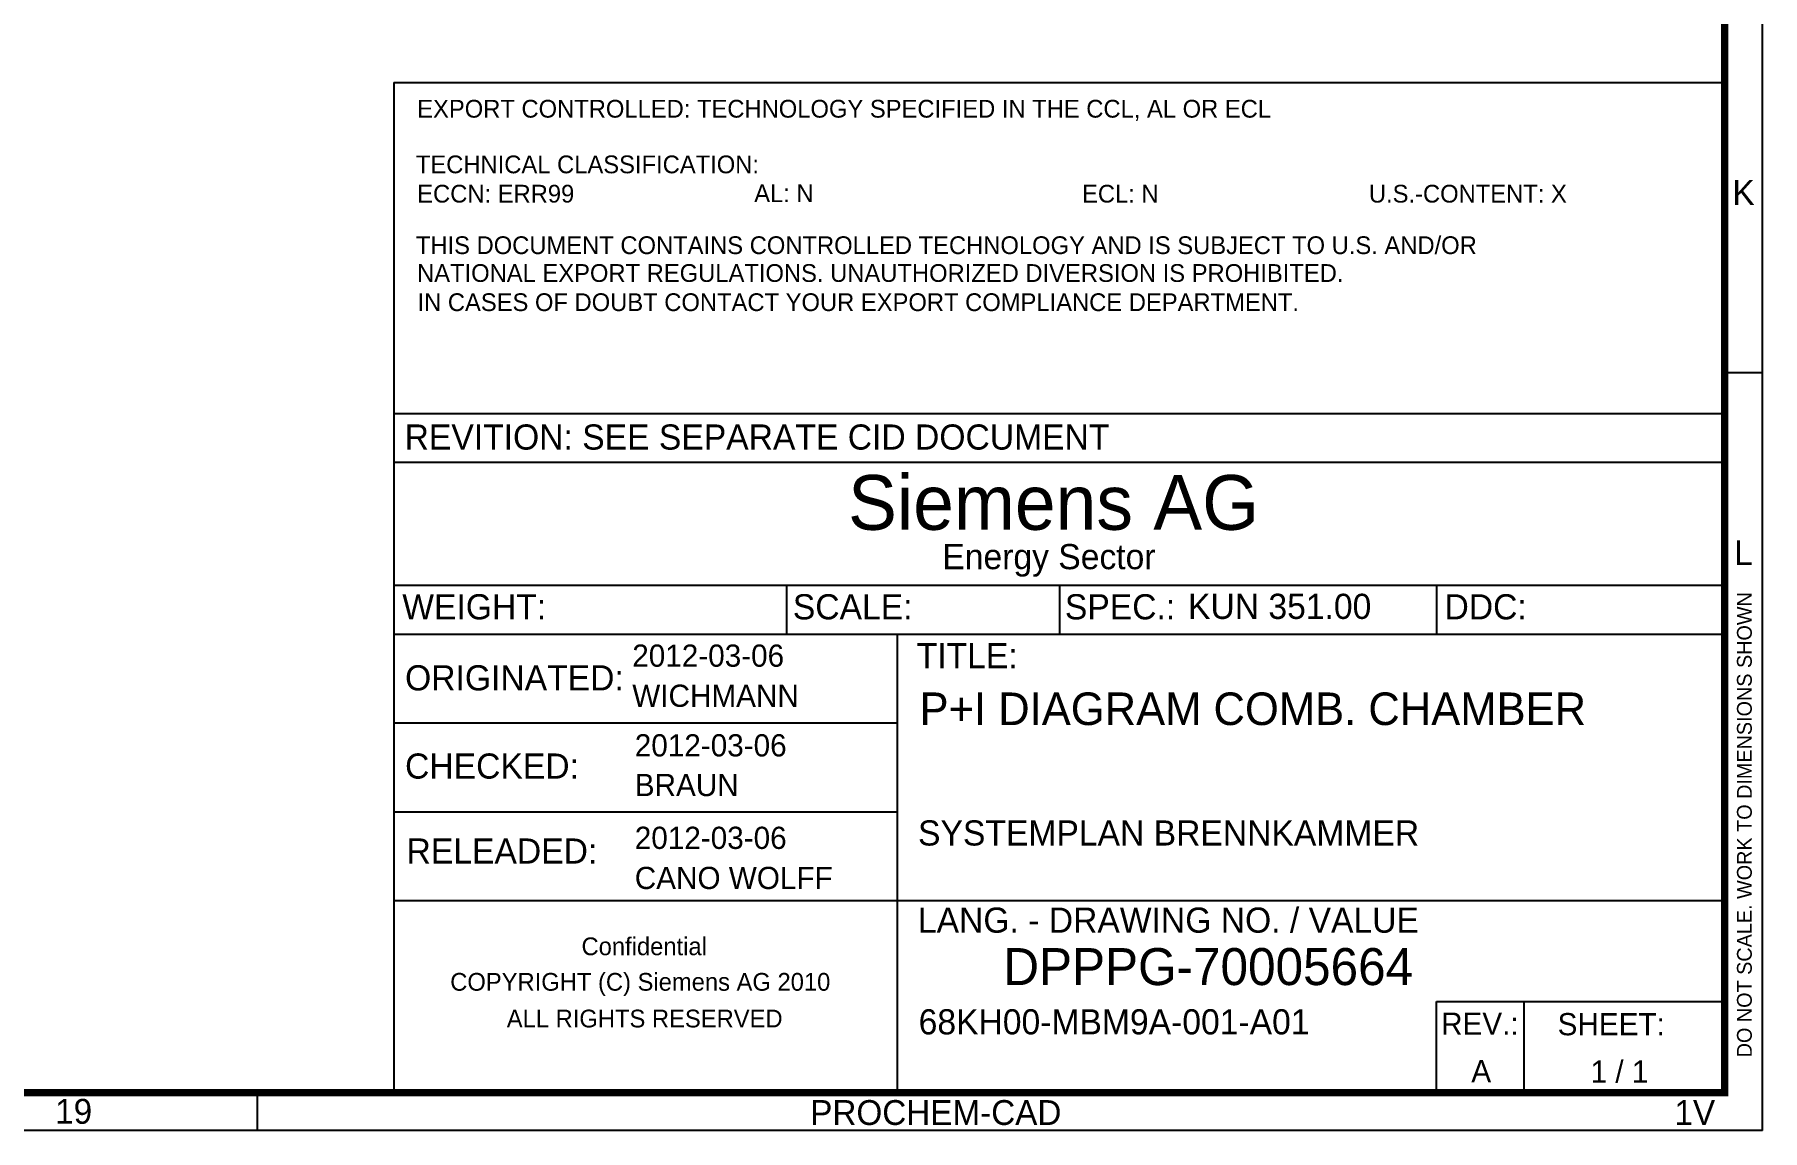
# Model space of a CAD drawing. Header units: millimetres. Extents: x 0 to 600, y 0 to 297.
# Drawn here: x 483.3 to 600, y 0 to 74 of the extents above; entities that cross this region are included whole.
import ezdxf

# ---------------------------------------------------------------- set-up
doc = ezdxf.new("R2010")
doc.units = ezdxf.units.MM
doc.layers.add('0_Title Block', color=7, linetype='Continuous')
doc.styles.get("Standard").update_dxf_attribs({"font": 'pnid.shx', "bigfont": 'kosdichs.shx'})

# ---------------------------------------------------------------- blocks, each defined once
blk = doc.blocks.new('SIEMENS AG TEMPLATE(600X297)')
at = {"color": 0}
for p, q in [((600, 0), (600, 297)), ((507.54, 70.81), (597.44, 70.81)), ((507.54, 70.81), (507.54, 2.56)), ((597.44, 51.21), (600, 51.21)), ((597.44, 48.42), (507.54, 48.42)), ((597.44, 45.12), (507.54, 45.12)), ((597.44, 36.81), (507.54, 36.81)), ((534.06, 36.86), (534.06, 33.51)), ((552.51, 36.86), (552.51, 33.51)), ((577.98, 36.86), (577.98, 33.51)), ((597.44, 33.51), (507.54, 33.51)), ((541.56, 2.56), (541.56, 33.51)), ((541.56, 27.51), (507.54, 27.51)), ((541.56, 21.51), (507.54, 21.51)), ((597.44, 15.51), (507.54, 15.51)), ((577.98, 2.56), (577.98, 8.72)), ((577.98, 8.72), (597.44, 8.72)), ((583.87, 8.72), (583.87, 2.56)), ((498.29, 2.56), (498.29, 0)), ((600, 0), (0, 0))]:
    blk.add_line(p, q, dxfattribs=at)
at = {"color": 0, "const_width": 0.5}
blk.add_lwpolyline([(597.44, 2.56), (2.56, 2.56), (2.56, 294.44), (597.44, 294.44)], close=True, dxfattribs=at)
at = {"color": 0}
for s, insert, char_height, attachment_point in [('EXPORT CONTROLLED: TECHNOLOGY SPECIFIED IN THE CCL, AL OR ECL', (509.11, 69.63), 1.2, 1), ('TECHNICAL CLASSIFICATION:', (509.02, 65.87), 1.2, 1), ('ECCN: ERR99', (509.11, 63.89), 1.2, 1), ('AL: N', (531.88, 63.92), 1.2, 1), ('ECL: N', (554.03, 63.89), 1.2, 1), ('U.S.-CONTENT: X', (573.41, 63.89), 1.2, 1), ('K', (598.72, 63.37), 1.68, 5), ('THIS DOCUMENT CONTAINS CONTROLLED TECHNOLOGY AND IS SUBJECT TO U.S. AND/OR', (509.02, 60.41), 1.2, 1), ('NATIONAL EXPORT REGULATIONS. UNAUTHORIZED DIVERSION IS PROHIBITED.', (509.1, 58.53), 1.2, 1), ('IN CASES OF DOUBT CONTACT YOUR EXPORT COMPLIANCE DEPARTMENT.', (509.13, 56.56), 1.2, 1), ('REVITION: SEE SEPARATE CID DOCUMENT', (508.26, 47.7), 1.7, 1), ('Siemens AG', (538.22, 44.28), 3.7, 1), ('L', (598.72, 39.04), 1.68, 5), ('Energy Sector', (544.59, 39.62), 1.7, 1), ('WEIGHT:', (508.1, 36.23), 1.7, 1), ('SCALE:', (534.49, 36.23), 1.7, 1), ('SPEC.:', (552.87, 36.23), 1.7, 1), ('KUN 351.00', (561.19, 36.26), 1.7, 1), ('DDC:', (578.52, 36.23), 1.7, 1), ('2012-03-06', (523.64, 32.83), 1.5, 1), ('TITLE:', (542.86, 32.93), 1.7, 1), ('ORIGINATED:', (508.29, 31.43), 1.7, 1), ('WICHMANN', (523.64, 30.12), 1.5, 1), ('P+I DIAGRAM COMB. CHAMBER', (543.05, 29.59), 2.2, 1), ('2012-03-06', (523.81, 26.77), 1.5, 1), ('CHECKED:', (508.29, 25.47), 1.7, 1), ('BRAUN', (523.81, 24.09), 1.5, 1), ('2012-03-06', (523.81, 20.52), 1.5, 1), ('SYSTEMPLAN BRENNKAMMER', (542.95, 20.95), 1.7, 1), ('RELEADED:', (508.39, 19.73), 1.7, 1), ('CANO WOLFF', (523.81, 17.81), 1.5, 1), ('LANG. - DRAWING NO. / VALUE', (542.94, 15.06), 1.7, 1), ('Confidential', (520.21, 13.04), 1.2, 1), ('DPPPG-70005664', (548.71, 12.32), 2.5, 1), ('COPYRIGHT (C) Siemens AG 2010', (511.34, 10.64), 1.2, 1), ('ALL RIGHTS RESERVED', (515.16, 8.16), 1.2, 1), ('68KH00-MBM9A-001-A01', (542.99, 8.19), 1.7, 1), ('REV.:', (578.29, 7.96), 1.5, 1), ('SHEET:', (586.16, 7.93), 1.5, 1), ('A', (580.33, 4.76), 1.5, 1), ('1 / 1', (588.39, 4.73), 1.5, 1), ('19', (485.9, 1.28), 1.679, 5), ('PROCHEM-CAD', (544.15, 2.05), 1.6794, 2), ('1V', (595.43, 2.05), 1.679, 2)]:
    blk.add_mtext(s, dxfattribs=dict(at, insert=insert, char_height=char_height, attachment_point=attachment_point))
at = {"color": 0, "insert": (598.28, 4.94), "char_height": 1, "attachment_point": 1, "rotation": 90}
blk.add_mtext('DO NOT SCALE. WORK TO DIMENSIONS SHOWN', dxfattribs=at)

msp = doc.modelspace()

# ---------------------------------------------------------------- block references
at = {"layer": '0_Title Block'}
msp.add_blockref('SIEMENS AG TEMPLATE(600X297)', (0, 0), dxfattribs=at)

doc.saveas('drawing.dxf')
